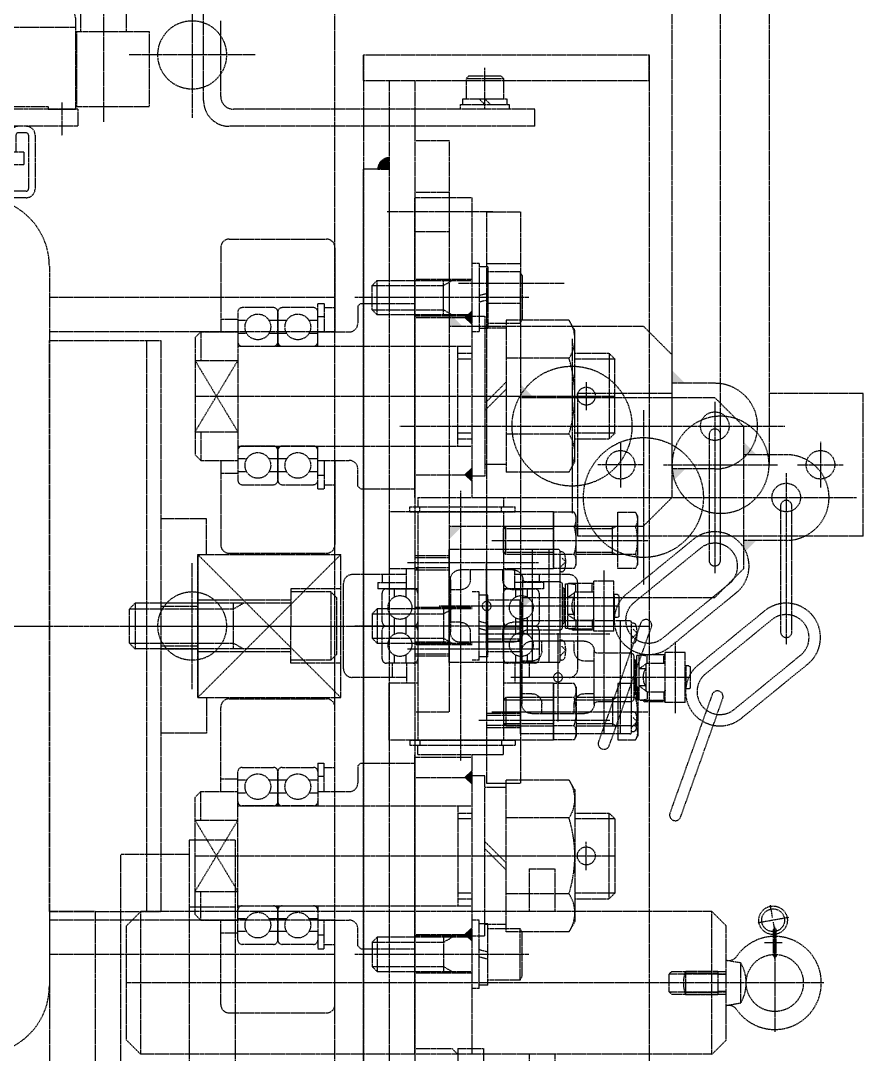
# Model space of a CAD drawing. Header units: millimetres. Extents: x -955179 to -912907, y 62798 to 154298.
# Drawn here: x -948316.7 to -948021.7, y 98045.1 to 98407.1 of the extents above; entities that cross this region are included whole.
import ezdxf

# ---------------------------------------------------------------- set-up
doc = ezdxf.new("R2010")
doc.units = ezdxf.units.MM
doc.header["$MEASUREMENT"] = 0
doc.linetypes.add('HIDDEN', pattern=[0.375, 0.25, -0.125])
doc.layers.add('CV', color=251, linetype='HIDDEN')

# ---------------------------------------------------------------- blocks, each defined once
blk = doc.blocks.new('LS_R')
at = {"layer": 'CV'}
for p, q in [((-47.2, 63.46), (-47.2, 125.14)), ((-57.75, 103.3), (-57.75, 119.7)), ((-57.25, 120.2), (-51.15, 120.2)), ((-54.2, 101.25), (-54.2, 122.1)), ((-50.65, 103.3), (-50.65, 119.7)), ((-43.75, 103.3), (-43.75, 119.7)), ((-37.15, 120.2), (-43.25, 120.2)), ((-40.2, 101.69), (-40.2, 121.81)), ((-36.65, 103.3), (-36.65, 119.7)), ((-50.65, 114.5), (-43.75, 114.5)), ((-43.75, 114.5), (-43.75, 108.5)), ((-59.77, 111.5), (-34.44, 111.5)), ((-50.65, 89.3), (-49.15, 108.5)), ((-50.65, 108.5), (-43.75, 108.5)), ((-43.75, 89.3), (-45.25, 108.5)), ((-57.25, 102.8), (-51.15, 102.8)), ((-37.15, 102.8), (-43.25, 102.8)), ((-50.65, 65.4), (-50.65, 89.3)), ((-43.75, 89.3), (-43.75, 65.4)), ((-27.2, 63.5), (-27.2, 89.3)), ((-27.2, 89.3), (-1, 89.3)), ((-1, 63.5), (-1, 89.3)), ((-43.75, 81.4), (-50.65, 81.4)), ((-27.2, 81.4), (-37.2, 81.4)), ((-53.5, 69.4), (-53.5, 77.4)), ((-40.2, 77.4), (-53.5, 77.4)), ((-40.2, 68.4), (-40.2, 78.4)), ((4.48, 73.4), (-61.88, 73.4)), ((-40.2, 69.4), (-53.5, 69.4)), ((-43.75, 65.4), (-50.65, 65.4)), ((-27.2, 65.4), (-37.2, 65.4)), ((-41.2, 4.8), (-41.2, 63.5)), ((-32, 63.5), (0, 63.5)), ((-28.7, -4.8), (-28.7, 63.5)), ((-27.2, 63.9), (-1, 63.9)), ((0, 53.9), (0, 63.5)), ((-35, -1.8), (-35, 60.5)), ((-2.35, 58.7), (9.31, 58.7)), ((-1, 4.8), (-1, 53.9)), ((-1, 53.9), (0, 53.9)), ((33.74, 29.35), (-37.52, 29.35)), ((-41.2, 4.8), (-35, 4.8)), ((-1, 4.8), (0, 4.8)), ((0, -4.8), (0, 4.8)), ((-2.35, 0), (9.31, 0)), ((-32, -4.8), (0, -4.8))]:
    blk.add_line(p, q, dxfattribs=at)
for centre, radius, start, end in [((-57.25, 119.7), 0.5, 90, 180), ((-51.15, 119.7), 0.5, 0, 90), ((-43.25, 119.7), 0.5, 90, 180), ((-37.15, 119.7), 0.5, 0, 90), ((-57.25, 103.3), 0.5, 180, 270), ((-51.15, 103.3), 0.5, 270, 0), ((-43.25, 103.3), 0.5, 180, 270), ((-37.15, 103.3), 0.5, 270, 0), ((-37.2, 78.4), 3, 90, 180), ((-37.2, 68.4), 3, 180, 270), ((-32, 60.5), 3, 90, 180), ((-32, -1.8), 3, 180, 270)]:
    blk.add_arc(centre, radius, start, end, dxfattribs=at)
blk = doc.blocks.new('A$C02EB7852')
at = {"layer": 'CV'}
for p, q in [((61.88, 70), (67.88, 70)), ((61.88, 70), (61.88, 0)), ((67.88, 70), (67.88, 0)), ((70.98, 55), (89.78, 55)), ((70.18, 51.9), (70.18, 49.1)), ((70.98, 52.7), (89.78, 52.7)), ((76.88, 51), (76.88, 19)), ((76.88, 51), (81.38, 51)), ((81.38, 51), (81.38, 19)), ((90.58, 51.9), (90.58, 18.1)), ((92.88, 51.9), (92.88, 18.1)), ((70.98, 48.3), (76.88, 48.3)), ((60.28, 43.5), (60.28, 26.5)), ((61.88, 43.5), (60.28, 43.5)), ((70.98, 46), (76.88, 46)), ((51.78, 41.5), (52.36, 42.51)), ((51.78, 41.5), (51.78, 28.5)), ((52.36, 42.51), (58.28, 42.51)), ((60.28, 42.7), (58.28, 42.7)), ((58.28, 42.7), (58.28, 27.3)), ((86.88, 41.5), (81.38, 41.5)), ((86.88, 41.5), (86.88, 28.5)), ((46.38, 37.75), (47.63, 39)), ((46.38, 37.75), (51.78, 37.75)), ((46.38, 37.75), (46.38, 32.25)), ((47.63, 39), (51.78, 39)), ((47.63, 39), (47.63, 31)), ((52.36, 38.75), (58.28, 38.75)), ((67.88, 39), (76.88, 39)), ((67.88, 37.75), (76.88, 37.75)), ((58.28, 35.54), (60.28, 36.07)), ((60.28, 34.46), (58.28, 33.93)), ((86.3, 35), (81.38, 35)), ((46.38, 32.25), (47.63, 31)), ((46.38, 32.25), (51.78, 32.25)), ((47.63, 31), (51.78, 31)), ((52.36, 31.25), (58.28, 31.25)), ((67.88, 32.25), (76.88, 32.25)), ((67.88, 31), (76.88, 31)), ((51.78, 28.5), (52.36, 27.49)), ((52.36, 27.49), (58.28, 27.49)), ((60.28, 27.3), (58.28, 27.3)), ((61.88, 26.5), (60.28, 26.5)), ((86.88, 28.5), (81.38, 28.5)), ((76.88, 24), (70.98, 24)), ((70.18, 20.9), (70.18, 18.1)), ((76.88, 21.7), (70.98, 21.7)), ((81.38, 19), (76.88, 19)), ((89.78, 17.3), (70.98, 17.3)), ((89.78, 15), (70.98, 15)), ((61.88, 0), (67.88, 0))]:
    blk.add_line(p, q, dxfattribs=at)
for centre, radius, start, end in [((70.98, 51.9), 3.1, 90, 180), ((89.78, 51.9), 3.1, 0, 90), ((70.98, 51.9), 0.8, 90, 180), ((89.78, 51.9), 0.8, 0, 90), ((70.98, 49.1), 3.1, 180, 270), ((70.98, 49.1), 0.8, 180, 270), ((55.1, 40.63), 3.32, 145.6158, 214.3842), ((77.49, 38.25), 9.39, 339.7438, 20.2562), ((64.2, 35), 12.42, 162.412, 197.588), ((77.49, 31.75), 9.39, 339.7438, 20.2562), ((55.1, 29.37), 3.32, 145.6158, 214.3842), ((70.98, 20.9), 3.1, 90, 180), ((70.98, 20.9), 0.8, 90, 180), ((70.98, 18.1), 3.1, 180, 270), ((70.98, 18.1), 0.8, 180, 270), ((89.78, 18.1), 3.1, 270, 0), ((89.78, 18.1), 0.8, 270, 0)]:
    blk.add_arc(centre, radius, start, end, dxfattribs=at)
blk.add_blockref('LS_R', (61.88, 5.65), dxfattribs=at)
blk = doc.blocks.new('A$C23425039')
at = {"rotation": 180}
blk.add_blockref('A$C02EB7852', (95.62, 130.79), dxfattribs=at)
blk = doc.blocks.new('A$C7D4C4506')
for p, q in [((-22.3, -7.1), (-3.9, -7.1)), ((-18.8, -10.6), (-18.8, -7.1)), ((-7.4, -10.6), (-7.4, -7.1)), ((-25.8, -29), (-25.8, -10.6)), ((-0.4, -10.6), (-0.4, -29)), ((-57.6, -28.55), (-57.6, -11.05)), ((-57.6, -11.05), (-50.6, -11.05)), ((-50.6, -28.55), (-50.6, -11.05)), ((-42, -11.8), (-50.6, -11.8)), ((-50.6, -12.13), (-50.1, -12.2)), ((-50.1, -14.8), (-50.1, -12.2)), ((-41.8, -11.84), (-44.3, -12.2)), ((-44.3, -14.8), (-44.3, -12.2)), ((-40.7, -12.05), (-41.5, -12.05)), ((-41.5, -27.55), (-41.5, -12.05)), ((-40.7, -27.55), (-40.7, -12.05)), ((-40.1, -13.6), (-39.6, -13.6)), ((-40.1, -13.6), (-40.1, -26)), ((-39.6, -12.3), (-39.6, -27.3)), ((-38.6, -11.3), (-26.8, -11.3)), ((-25.8, -14.1), (-22.3, -14.1)), ((-3.9, -14.1), (-0.4, -14.1)), ((-59.4, -16.3), (-59.4, -23.3)), ((-58.9, -15.8), (-57.8, -15.8)), ((-57.8, -15.8), (-57.8, -23.8)), ((-57.8, -17.1), (-57.6, -17.1)), ((-44.3, -14.8), (-50.1, -14.8)), ((-43.8, -15.16), (-43.8, -24.44)), ((-43.8, -15.16), (-41.5, -16.8)), ((-43.8, -16.8), (-41.5, -16.8)), ((-40.1, -14.8), (-40.7, -14.8)), ((-58.9, -23.8), (-57.8, -23.8)), ((-57.8, -22.5), (-57.6, -22.5)), ((-44.3, -24.8), (-50.1, -24.8)), ((-50.1, -24.8), (-50.1, -27.4)), ((-44.3, -24.8), (-44.3, -27.4)), ((-43.8, -22.8), (-41.5, -22.8)), ((-43.8, -24.44), (-41.5, -22.8)), ((-40.1, -24.8), (-40.7, -24.8)), ((-57.6, -28.55), (-50.6, -28.55)), ((-50.6, -27.47), (-50.1, -27.4)), ((-42, -27.8), (-50.6, -27.8)), ((-50.6, -28), (-42.95, -28)), ((-50.6, -28.3), (-43.47, -28.3)), ((-41.8, -27.76), (-44.3, -27.4)), ((-42.95, -28), (-43.47, -28.3)), ((-42.95, -28), (-42.95, -27.8)), ((-40.7, -27.55), (-41.5, -27.55)), ((-40.1, -26), (-39.6, -26)), ((-38.6, -28.3), (-26.8, -28.3)), ((-25.8, -25.5), (-22.3, -25.5)), ((-3.9, -25.5), (-0.4, -25.5)), ((-22.3, -32.5), (-3.9, -32.5)), ((-18.8, -32.5), (-18.8, -29)), ((-7.4, -32.5), (-7.4, -29))]:
    blk.add_line(p, q)
blk.add_circle((-13.1, -19.8), 1.57)
for centre, radius, start, end in [((-22.3, -10.6), 3.5, 90, 180.0001), ((-3.9, -10.6), 3.5, 360, 90), ((-26.8, -10.3), 1, 270, 359.9999), ((-22.3, -10.6), 3.5, 270, 359.9999), ((-3.9, -10.6), 3.5, 180, 270), ((-42, -12.3), 0.5, 360, 90), ((-38.6, -12.3), 1, 90, 180.0008), ((-58.9, -16.3), 0.5, 90, 180), ((-50.1, -15.3), 0.5, 90, 180), ((-44.3, -15.3), 0.5, 360, 90), ((-49.8, -19.8), 6.8, 331.9273, 28.0727), ((-58.9, -23.3), 0.5, 180, 270), ((-50.1, -24.3), 0.5, 180, 270), ((-44.3, -24.3), 0.5, 270, 360), ((-42, -27.3), 0.5, 270, 360), ((-38.6, -27.3), 1, 180.0001, 270), ((-26.8, -29.3), 1, 360, 90), ((-22.3, -29), 3.5, 360, 90), ((-3.9, -29), 3.5, 90, 180.0001), ((-22.3, -29), 3.5, 180, 270), ((-3.9, -29), 3.5, 270, 359.9999)]:
    blk.add_arc(centre, radius, start, end)
at = {"layer": 'CV'}
for p, q in [((-13.1, -35.22), (-13.1, -4.28)), ((-54.1, -7.3), (-54.1, -32.3))]:
    blk.add_line(p, q, dxfattribs=at)
blk = doc.blocks.new('A$C24162613')
at = {"layer": 'CV'}
blk.add_hatch(color=256, dxfattribs=at).paths.add_polyline_path([(-1714, 2519), (-1710, 2519), (-1710, 2515, -0.414214)])
for p, q in [((-1595, 2547.75, 0), (-1595, 2682.56, 0)), ((-1425, 2671.2, 0), (-1425, 2427, 0)), ((-1425, 2671.2, 0), (-1425, 2427, 0)), ((-1536.71, 2665.59, 0), (-1517.73, 2642.36, 0)), ((-1539.8, 2663.06, 0), (-1520.82, 2639.83, 0)), ((-1620, 2522.75), (-1620, 2657.56)), ((-1610, 2658, 0), (-1610, 2643, 0)), ((-1603.57, 2658, 0), (-1543.48, 2658, 0)), ((-1548, 2660, 0), (-1592, 2660, 0)), ((-1580, 2658, 0), (-1580, 2643, 0)), ((-1447.9, 2658.77, 0), (-1446.01, 2648.04, 0)), ((-1592, 2656, 0), (-1548, 2656, 0)), ((-1441.59, 2654.35, 0), (-1446.34, 2653.52, 0)), ((-1433.51, 2654, 0), (-1444.73, 2654, 0)), ((-1434.51, 2654.5, 0), (-1443.51, 2654.5, 0)), ((-1434.51, 2653.5, 0), (-1443.51, 2653.5, 0)), ((-1442.2, 2654, 0), (-1407.8, 2654, 0)), ((-1439.01, 2656.59, 0), (-1439.01, 2650.27, 0)), ((-1555.29, 2650.41, 0), (-1536.31, 2627.18, 0)), ((-1552.2, 2652.94, 0), (-1533.21, 2629.71, 0)), ((-1447.92, 2653.24, 0), (-1452.32, 2652.46, 0)), ((-1630, 2633, 0), (-1620, 2643, 0)), ((-1620, 2643, 0), (-1570, 2643, 0)), ((-1560, 2633, 0), (-1570, 2643, 0)), ((-1561.71, 2640.59), (-1542.73, 2617.36)), ((-1433, 2637, 0), (-1432.12, 2642, 0)), ((-1432.12, 2642, 0), (-1417.88, 2642, 0)), ((-1417.88, 2642, 0), (-1417, 2637, 0)), ((-1564.8, 2638.06), (-1545.82, 2614.83)), ((-1483.15, 2621.05, 0), (-1524.61, 2635.8, 0)), ((-1450, 2632, 0), (-1445, 2637, 0)), ((-1405, 2637, 0), (-1445, 2637, 0)), ((-1417, 2637, 0), (-1433, 2637, 0)), ((-1429.03, 2618, 0), (-1429.03, 2637, 0)), ((-1428.23, 2617, 0), (-1428.23, 2637, 0)), ((-1428, 2637, 0), (-1428, 2634, 0)), ((-1422, 2637, 0), (-1422, 2634, 0)), ((-1421.83, 2617, 0), (-1421.83, 2637, 0)), ((-1421.03, 2618, 0), (-1421.03, 2637, 0)), ((-1400, 2632, 0), (-1405, 2637, 0)), ((-1635, 2633), (-1635, 2618)), ((-1630, 2565, 0), (-1630, 2633, 0)), ((-1628.57, 2633), (-1568.48, 2633)), ((-1573, 2635), (-1617, 2635)), ((-1605, 2633), (-1605, 2618)), ((-1560, 2565, 0), (-1560, 2633, 0)), ((-1525.95, 2632.03, 0), (-1484.5, 2617.28, 0)), ((-1450, 2632, 0), (-1450, 2568, 0)), ((-1400, 2632, 0), (-1450, 2632, 0)), ((-1429, 2634, 0), (-1421, 2634, 0)), ((-1429, 2634, 0), (-1429, 2622.68, 0)), ((-1428.32, 2634, 0), (-1428.32, 2622.68, 0)), ((-1421.68, 2634, 0), (-1421.68, 2622.68, 0)), ((-1421, 2622.68, 0), (-1421, 2634, 0)), ((-1400, 2632, 0), (-1400, 2568, 0)), ((-1617, 2631), (-1573, 2631)), ((-1580.29, 2625.41), (-1561.31, 2602.18)), ((-1577.2, 2627.94), (-1558.21, 2604.71)), ((-1532, 2624.4, 0), (-1532, 2561.48, 0)), ((-1429, 2622.68, 0), (-1421, 2622.68, 0)), ((-1655, 2608), (-1645, 2618)), ((-1645, 2618), (-1595, 2618)), ((-1585, 2608), (-1595, 2618)), ((-1428.23, 2617, 0), (-1429.03, 2618, 0)), ((-1421.03, 2618, 0), (-1421.83, 2617, 0)), ((-1421.83, 2617, 0), (-1428.23, 2617, 0)), ((-1550, 2559), (-1550, 2610.13)), ((-1508.15, 2596.05), (-1549.61, 2610.8)), ((-1750, 2510), (-1750, 2610, 0)), ((-1741, 2610, 0), (-1750, 2610, 0)), ((-1750, 2610, 0), (-1201, 2610, 0)), ((-1741, 2510), (-1741, 2610, 0)), ((-1655, 2540), (-1655, 2608)), ((-1625.57, 2608, 0), (-1564.43, 2608, 0)), ((-1585, 2540), (-1585, 2608)), ((-1580, 2554.87), (-1580, 2609.68)), ((-1550.95, 2607.03), (-1509.5, 2592.28)), ((-1520, 2554.87), (-1520, 2609.68)), ((-1588.5, 2606), (-1589.82, 2605.24)), ((-1589.82, 2599), (-1589.82, 2605.24)), ((-1571.5, 2606), (-1588.5, 2606)), ((-1584.91, 2605.24), (-1584.91, 2599)), ((-1575.09, 2605.24), (-1575.09, 2599)), ((-1570.18, 2605.24), (-1571.5, 2606)), ((-1570.18, 2605.24), (-1570.18, 2599)), ((-1551.8, 2603.3, 0), (-1551.8, 2565, 0)), ((-1512.7, 2603.8, 0), (-1551.3, 2603.8, 0)), ((-1551, 2604.26, 0), (-1551, 2603.8, 0)), ((-1547.5, 2605.8, 0), (-1548.91, 2604.39, 0)), ((-1547.5, 2605.8, 0), (-1545.5, 2603.8, 0)), ((-1544, 2604.26, 0), (-1544, 2603.8, 0)), ((-1529.82, 2605.24), (-1528.5, 2606)), ((-1529.82, 2605.24), (-1529.82, 2599)), ((-1528.5, 2606), (-1511.5, 2606)), ((-1524.91, 2605.24), (-1524.91, 2599)), ((-1520, 2604.26, 0), (-1520, 2603.8, 0)), ((-1516.5, 2605.8, 0), (-1517.91, 2604.39, 0)), ((-1516.5, 2605.8, 0), (-1514.5, 2603.8, 0)), ((-1515.09, 2605.24), (-1515.09, 2599)), ((-1513, 2604.26, 0), (-1513, 2603.8, 0)), ((-1512.2, 2603.3, 0), (-1512.2, 2565, 0)), ((-1511.5, 2606), (-1510.18, 2605.24)), ((-1510.18, 2599), (-1510.18, 2605.24)), ((-1557, 2599.4), (-1557, 2536.48)), ((-1512.2, 2600, 0), (-1551.8, 2600, 0)), ((-1645.5, 2596), (-1643.5, 2598)), ((-1645.5, 2584), (-1645.5, 2596)), ((-1645.5, 2596), (-1615.5, 2596)), ((-1643.5, 2598), (-1643.5, 2584)), ((-1617.5, 2598), (-1643.5, 2598)), ((-1630.5, 2451), (-1630.5, 2598)), ((-1617.5, 2598), (-1615.5, 2596)), ((-1617.5, 2598), (-1617.5, 2584)), ((-1615.5, 2584), (-1615.5, 2596)), ((-1570.18, 2599), (-1589.82, 2599)), ((-1585, 2584.5), (-1585, 2599)), ((-1584.19, 2597.19), (-1585, 2598.6)), ((-1575, 2597.19), (-1585, 2597.19)), ((-1584.19, 2584.5), (-1584.19, 2597.19)), ((-1575.81, 2597.19), (-1575, 2598.6)), ((-1575.81, 2584.5), (-1575.81, 2597.19)), ((-1575, 2599), (-1575, 2584.5)), ((-1547.1, 2596.28, 0), (-1547.1, 2563.79, 0)), ((-1529.82, 2599), (-1510.18, 2599)), ((-1525, 2599), (-1525, 2584.5)), ((-1524.19, 2597.19), (-1525, 2598.6)), ((-1525, 2597.19), (-1515, 2597.19)), ((-1524.19, 2584.5), (-1524.19, 2597.19)), ((-1516.9, 2596.28, 0), (-1516.9, 2563.79, 0)), ((-1515.81, 2597.19), (-1515, 2598.6)), ((-1515.81, 2584.5), (-1515.81, 2597.19)), ((-1515, 2584.5), (-1515, 2599)), ((-1482.5, 2598), (-1484.5, 2596)), ((-1484.5, 2584), (-1484.5, 2596)), ((-1454.5, 2596), (-1484.5, 2596)), ((-1482.5, 2598), (-1482.5, 2584)), ((-1482.5, 2598), (-1456.5, 2598)), ((-1469.5, 2451), (-1469.5, 2598)), ((-1454.5, 2596), (-1456.5, 2598)), ((-1456.5, 2598), (-1456.5, 2584)), ((-1454.5, 2584), (-1454.5, 2596)), ((-1512.2, 2594.2, 0), (-1551.8, 2594.2, 0)), ((-1635.45, 2588), (-1625.63, 2588)), ((-1535, 2585), (-1565, 2585)), ((-1535, 2585), (-1550, 2585)), ((-1464.55, 2588), (-1474.37, 2588)), ((-1653.5, 2584), (-1657.06, 2581.94)), ((-1657.06, 2581.94), (-1657.06, 2560)), ((-1607.5, 2584), (-1653.5, 2584)), ((-1650.57, 2583), (-1589.43, 2583)), ((-1643.78, 2581.94), (-1643.78, 2560)), ((-1617.22, 2581.94), (-1617.22, 2560)), ((-1603.94, 2581.94), (-1607.5, 2584)), ((-1603.94, 2581.94), (-1603.94, 2560)), ((-1588.5, 2584.5), (-1589.82, 2583.74)), ((-1589.82, 2583.74), (-1589.82, 2576.5)), ((-1571.5, 2584.5), (-1588.5, 2584.5)), ((-1584.91, 2583.74), (-1584.91, 2576.5)), ((-1575.09, 2583.74), (-1575.09, 2576.5)), ((-1570.18, 2583.74), (-1571.5, 2584.5)), ((-1570.18, 2583.74), (-1570.18, 2576.5)), ((-1568, 2582), (-1568, 2563)), ((-1532, 2582), (-1532, 2563)), ((-1529.82, 2583.74), (-1528.5, 2584.5)), ((-1529.82, 2583.74), (-1529.82, 2576.5)), ((-1528.5, 2584.5), (-1511.5, 2584.5)), ((-1524.91, 2583.74), (-1524.91, 2576.5)), ((-1515.09, 2583.74), (-1515.09, 2576.5)), ((-1511.5, 2584.5), (-1510.18, 2583.74)), ((-1510.18, 2583.74), (-1510.18, 2576.5)), ((-1496.06, 2581.94), (-1492.5, 2584)), ((-1496.06, 2581.94), (-1496.06, 2560)), ((-1492.5, 2584), (-1446.5, 2584)), ((-1482.78, 2581.94), (-1482.78, 2560)), ((-1456.22, 2581.94), (-1456.22, 2560)), ((-1446.5, 2584), (-1442.94, 2581.94)), ((-1442.94, 2581.94), (-1442.94, 2560)), ((-1670, 2580.3, 0), (-1670, 2543.3, 0)), ((-1576.8, 2578.3), (-1576.8, 2540)), ((-1537.7, 2578.8), (-1576.3, 2578.8)), ((-1576, 2579.26), (-1576, 2578.8)), ((-1572.5, 2580.8), (-1573.91, 2579.39)), ((-1572.5, 2580.8), (-1570.5, 2578.8)), ((-1569, 2579.26), (-1569, 2578.8)), ((-1545, 2579.26), (-1545, 2578.8)), ((-1541.5, 2580.8), (-1542.91, 2579.39)), ((-1541.5, 2580.8), (-1539.5, 2578.8)), ((-1538, 2579.26), (-1538, 2578.8)), ((-1537.2, 2578.3), (-1537.2, 2540)), ((-1590, 2576.5), (-1590, 2519)), ((-1590, 2576.5), (-1570, 2576.5)), ((-1570.18, 2576.5), (-1589.82, 2576.5)), ((-1585, 2559.81), (-1585, 2576.5)), ((-1584.19, 2559), (-1584.19, 2576.5)), ((-1537.2, 2575), (-1576.8, 2575)), ((-1575.81, 2559), (-1575.81, 2576.5)), ((-1575, 2576.5), (-1575, 2559.81)), ((-1570, 2576.5), (-1570, 2559)), ((-1530, 2576.5), (-1530, 2559)), ((-1510, 2576.5), (-1530, 2576.5)), ((-1529.82, 2576.5), (-1510.18, 2576.5)), ((-1525, 2576.5), (-1525, 2559.81)), ((-1524.19, 2559), (-1524.19, 2576.5)), ((-1515.81, 2559), (-1515.81, 2576.5)), ((-1515, 2559.81), (-1515, 2576.5)), ((-1510, 2576.5), (-1510, 2519)), ((-1465, 2568, 0), (-1465, 2577, 0)), ((-1465, 2577, 0), (-1450, 2577, 0)), ((-1400, 2577, 0), (-1385, 2577, 0)), ((-1572.1, 2571.28), (-1572.1, 2538.79)), ((-1568, 2571.5), (-1565.2, 2571.5)), ((-1565.2, 2573), (-1565.2, 2563)), ((-1565.2, 2573), (-1563, 2573)), ((-1563, 2573), (-1563, 2559)), ((-1561.5, 2571.5), (-1551.5, 2571.5)), ((-1548.5, 2571.5), (-1538.5, 2571.5)), ((-1541.9, 2571.28), (-1541.9, 2538.79)), ((-1725, 2570, 0), (-1731, 2570, 0)), ((-1731, 2570, 0), (-1731, 2464.5, 0)), ((-1725, 2570, 0), (-1725, 2463, 0)), ((-1665, 2567.92, 0), (-1665, 2506.88, 0)), ((-1537.2, 2569.2), (-1576.8, 2569.2)), ((-1565.2, 2569), (-1563, 2569)), ((-1563, 2559), (-1563, 2570)), ((-1563, 2567.33), (-1560.11, 2567.33)), ((-1552.89, 2567.33), (-1550, 2567.33)), ((-1550, 2570), (-1550, 2559)), ((-1550, 2559), (-1550, 2570)), ((-1550, 2567.92), (-1550, 2506.88)), ((-1550, 2567.33), (-1547.11, 2567.33)), ((-1547.1, 2567.54, 0), (-1547.1, 2550.35, 0)), ((-1539.89, 2567.33), (-1537, 2567.33)), ((-1537, 2570), (-1537, 2559)), ((-1537, 2568), (-1532, 2568)), ((-1516.9, 2567.54, 0), (-1516.9, 2550.35, 0)), ((-1465, 2568, 0), (-1450, 2568, 0)), ((-1450, 2568, 0), (-1450, 2432, 0)), ((-1435, 2567.92, 0), (-1435, 2506.88, 0)), ((-1400, 2568, 0), (-1400, 2432, 0)), ((-1400, 2568, 0), (-1385, 2568, 0)), ((-1695, 2565, 0), (-1495, 2565, 0)), ((-1695, 2553, 0), (-1695, 2565, 0)), ((-1677, 2553, 0), (-1677, 2565, 0)), ((-1674, 2564.8, 0), (-1672.79, 2565.5, 0)), ((-1674, 2564.8, 0), (-1656, 2564.8, 0)), ((-1674, 2564.8, 0), (-1674, 2553.5, 0)), ((-1672.79, 2565.5, 0), (-1657.21, 2565.5, 0)), ((-1663, 2565, 0), (-1663, 2553, 0)), ((-1656, 2564.8, 0), (-1657.21, 2565.5, 0)), ((-1656, 2564.8, 0), (-1656, 2553.5, 0)), ((-1590, 2563.06), (-1591.75, 2563.06)), ((-1591.75, 2526.2), (-1591.75, 2563.06)), ((-1590, 2526.2), (-1590, 2563.06)), ((-1563, 2563), (-1570, 2563)), ((-1563, 2563.17), (-1560.11, 2563.17)), ((-1559, 2564.8), (-1557.79, 2565.5)), ((-1541, 2564.8), (-1559, 2564.8)), ((-1559, 2564.8), (-1559, 2553.5)), ((-1542.21, 2565.5), (-1557.79, 2565.5)), ((-1552.89, 2563.17), (-1550, 2563.17)), ((-1512.2, 2565, 0), (-1551.8, 2565, 0)), ((-1550, 2563.17), (-1547.11, 2563.17)), ((-1549.6, 2565, 0), (-1549.6, 2553, 0)), ((-1548.85, 2565, 0), (-1548.85, 2553, 0)), ((-1545.35, 2565, 0), (-1545.35, 2553, 0)), ((-1544.6, 2565, 0), (-1544.6, 2553, 0)), ((-1541, 2564.8), (-1542.21, 2565.5)), ((-1541, 2564.8), (-1541, 2553.5)), ((-1539.89, 2563.17), (-1537, 2563.17)), ((-1537, 2563), (-1530, 2563)), ((-1519.4, 2565, 0), (-1519.4, 2553, 0)), ((-1518.65, 2565, 0), (-1518.65, 2553, 0)), ((-1515.15, 2565, 0), (-1515.15, 2553, 0)), ((-1514.4, 2565, 0), (-1514.4, 2553, 0)), ((-1510, 2563.06), (-1508.25, 2563.06)), ((-1510, 2526.2), (-1510, 2563.06)), ((-1508.25, 2526.2), (-1508.25, 2563.06)), ((-1495, 2553, 0), (-1495, 2565, 0)), ((-1444, 2564.8, 0), (-1442.79, 2565.5, 0)), ((-1426, 2564.8, 0), (-1444, 2564.8, 0)), ((-1444, 2564.8, 0), (-1444, 2553.5, 0)), ((-1427.21, 2565.5, 0), (-1442.79, 2565.5, 0)), ((-1426, 2564.8, 0), (-1427.21, 2565.5, 0)), ((-1426, 2564.8, 0), (-1426, 2553.5, 0)), ((-1734.6, 2544.8, 0), (-1734.6, 2560.2, 0)), ((-1734.6, 2560.2, 0), (-1732.6, 2560.2, 0)), ((-1732.6, 2544, 0), (-1732.6, 2561, 0)), ((-1732.6, 2561, 0), (-1731, 2561, 0)), ((-1731, 2561, 0), (-1731, 2544, 0)), ((-1657.06, 2560), (-1603.94, 2560)), ((-1654.45, 2552.5), (-1654.45, 2560)), ((-1635.5, 2560), (-1628, 2552.5)), ((-1633, 2560), (-1625.5, 2552.5)), ((-1606.55, 2560), (-1606.55, 2552.5)), ((-1575, 2559.81), (-1585, 2559.81)), ((-1584.19, 2559), (-1585, 2559.81)), ((-1575, 2559.81), (-1575.81, 2559)), ((-1525, 2559.81), (-1515, 2559.81)), ((-1525, 2559.81), (-1524.19, 2559)), ((-1515.81, 2559), (-1515, 2559.81)), ((-1442.94, 2560), (-1496.06, 2560)), ((-1493.45, 2560), (-1493.45, 2552.5)), ((-1467, 2560), (-1474.5, 2552.5)), ((-1464.5, 2560), (-1472, 2552.5)), ((-1445.55, 2552.5), (-1445.55, 2560)), ((-1741.8, 2559, 0), (-1742.6, 2558.2, 0)), ((-1742.6, 2558.2, 0), (-1742.6, 2546.8, 0)), ((-1741.8, 2546, 0), (-1741.8, 2559, 0)), ((-1741.8, 2559, 0), (-1734.6, 2559, 0)), ((-1595, 2559), (-1591.75, 2559)), ((-1595, 2529), (-1595, 2559)), ((-1590, 2558.3), (-1591.75, 2558.3)), ((-1590, 2559), (-1510, 2559)), ((-1575.81, 2559), (-1584.19, 2559)), ((-1551.5, 2559), (-1561.5, 2559)), ((-1538.5, 2559), (-1548.5, 2559)), ((-1524.19, 2559), (-1515.81, 2559)), ((-1510, 2558.3), (-1508.25, 2558.3)), ((-1505, 2559), (-1508.25, 2559)), ((-1505, 2529), (-1505, 2559)), ((-1731, 2552.5, 0), (-1745.6, 2552.5, 0)), ((-1732.6, 2554.5, 0), (-1734.6, 2552.5, 0)), ((-1732.6, 2552.5, 0), (-1734.6, 2550.5, 0)), ((-1695, 2555.3), (-1695, 2518.3)), ((-1695, 2553, 0), (-1495, 2553, 0)), ((-1675.75, 2553.5, 0), (-1654.25, 2553.5, 0)), ((-1675.75, 2553.5, 0), (-1675.75, 2550.5, 0)), ((-1665.8, 2550.5, 0), (-1666.61, 2553.5, 0)), ((-1664.2, 2553.5, 0), (-1663.39, 2550.5, 0)), ((-1658.5, 2548), (-1658.5, 2552.5)), ((-1658.5, 2552.5), (-1602.5, 2552.5)), ((-1654.25, 2553.5, 0), (-1654.25, 2550.5, 0)), ((-1602.5, 2552.5), (-1602.5, 2548)), ((-1539.25, 2553.5), (-1560.75, 2553.5)), ((-1560.75, 2553.5), (-1560.75, 2550.5)), ((-1550.8, 2553.5), (-1551.61, 2550.5)), ((-1549.2, 2550.5), (-1548.39, 2553.5)), ((-1539.25, 2553.5), (-1539.25, 2550.5)), ((-1497.5, 2552.5), (-1497.5, 2548)), ((-1441.5, 2552.5), (-1497.5, 2552.5)), ((-1424.25, 2553.5, 0), (-1445.75, 2553.5, 0)), ((-1445.75, 2553.5, 0), (-1445.75, 2550.5, 0)), ((-1441.5, 2548), (-1441.5, 2552.5)), ((-1435.8, 2553.5, 0), (-1436.61, 2550.5, 0)), ((-1434.2, 2550.5, 0), (-1433.39, 2553.5, 0)), ((-1424.25, 2553.5, 0), (-1424.25, 2550.5, 0)), ((-1677, 2550.5, 0), (-1653, 2550.5, 0)), ((-1677, 2550.5, 0), (-1677, 2548, 0)), ((-1653, 2550.5, 0), (-1653, 2548, 0)), ((-1538, 2550.5), (-1562, 2550.5)), ((-1562, 2550.5), (-1562, 2548)), ((-1538, 2550.5), (-1538, 2548)), ((-1423, 2550.5, 0), (-1447, 2550.5, 0)), ((-1447, 2550.5, 0), (-1447, 2548, 0)), ((-1423, 2550.5, 0), (-1423, 2548, 0)), ((-1402, 2543), (-1402, 2552)), ((-1402, 2552), (-1387, 2552)), ((-1742.6, 2546.8, 0), (-1741.8, 2546, 0)), ((-1734.6, 2546, 0), (-1741.8, 2546, 0)), ((-1595, 2548), (-1700, 2548)), ((-1700, 2548), (-1700, 2528)), ((-1671.5, 2528, 0), (-1671.5, 2548, 0)), ((-1671, 2514.75, 0), (-1671, 2548, 0)), ((-1659, 2548, 0), (-1659, 2514.75, 0)), ((-1658.5, 2548, 0), (-1658.5, 2528, 0)), ((-1658, 2528), (-1658, 2548)), ((-1648, 2466), (-1648, 2548)), ((-1645.5, 2543), (-1645.5, 2548)), ((-1643.5, 2548), (-1643.5, 2543)), ((-1617.5, 2548), (-1617.5, 2543)), ((-1615.5, 2543), (-1615.5, 2548)), ((-1613, 2466), (-1613, 2548)), ((-1603, 2528), (-1603, 2548)), ((-1556.5, 2548), (-1556.5, 2528)), ((-1556, 2548), (-1556, 2514.75)), ((-1544, 2514.75), (-1544, 2548)), ((-1543.5, 2528), (-1543.5, 2548)), ((-1400, 2548), (-1505, 2548)), ((-1504, 2548, 0), (-1504, 2528, 0)), ((-1497, 2528), (-1497, 2548)), ((-1487, 2466), (-1487, 2548)), ((-1484.5, 2543), (-1484.5, 2548)), ((-1482.5, 2548), (-1482.5, 2543)), ((-1456.5, 2548), (-1456.5, 2543)), ((-1454.5, 2543), (-1454.5, 2548)), ((-1452, 2466), (-1452, 2548)), ((-1442, 2528), (-1442, 2548)), ((-1441.5, 2548, 0), (-1441.5, 2528, 0)), ((-1441, 2548, 0), (-1441, 2514.75, 0)), ((-1429, 2514.75, 0), (-1429, 2548, 0)), ((-1428.5, 2528, 0), (-1428.5, 2548, 0)), ((-1732.6, 2544.8, 0), (-1734.6, 2544.8, 0)), ((-1731, 2544, 0), (-1732.6, 2544, 0)), ((-1613, 2543), (-1648, 2543)), ((-1597.33, 2544), (-1502.75, 2544)), ((-1572.1, 2542.54), (-1572.1, 2525.35)), ((-1541.9, 2542.54), (-1541.9, 2525.35)), ((-1487, 2543), (-1452, 2543)), ((-1400, 2543, 0), (-1402, 2541, 0)), ((-1402, 2543), (-1387, 2543)), ((-1720, 2540), (-1520, 2540)), ((-1720, 2528), (-1720, 2540)), ((-1702, 2528), (-1702, 2540)), ((-1688, 2540), (-1688, 2528)), ((-1669.25, 2538, 0), (-1671, 2541.03, 0)), ((-1659, 2538, 0), (-1671, 2538, 0)), ((-1669.25, 2513, 0), (-1669.25, 2538, 0)), ((-1660.75, 2538, 0), (-1659, 2541.03, 0)), ((-1660.75, 2513, 0), (-1660.75, 2538, 0)), ((-1537.2, 2540), (-1576.8, 2540)), ((-1574.6, 2540), (-1574.6, 2528)), ((-1573.85, 2540), (-1573.85, 2528)), ((-1570.35, 2540), (-1570.35, 2528)), ((-1569.6, 2540), (-1569.6, 2528)), ((-1554.25, 2538), (-1556, 2541.03)), ((-1556, 2538), (-1544, 2538)), ((-1554.25, 2513), (-1554.25, 2538)), ((-1545.75, 2538), (-1544, 2541.03)), ((-1545.75, 2513), (-1545.75, 2538)), ((-1544.4, 2540), (-1544.4, 2528)), ((-1543.65, 2540), (-1543.65, 2528)), ((-1540.15, 2540), (-1540.15, 2528)), ((-1539.4, 2540), (-1539.4, 2528)), ((-1520, 2528), (-1520, 2540)), ((-1439.25, 2538, 0), (-1441, 2541.03, 0)), ((-1441, 2538, 0), (-1429, 2538, 0)), ((-1439.25, 2513, 0), (-1439.25, 2538, 0)), ((-1430.75, 2538, 0), (-1429, 2541.03, 0)), ((-1430.75, 2513, 0), (-1430.75, 2538, 0)), ((-1402, 2528), (-1402, 2541, 0)), ((-1741, 2528), (-1272, 2528)), ((-1720, 2528), (-1520, 2528)), ((-1595, 2528), (-1700, 2528)), ((-1663, 2509), (-1663, 2528)), ((-1596.79, 2528), (-1603, 2528)), ((-1598, 2509), (-1598, 2528)), ((-1595, 2529), (-1591.75, 2529)), ((-1590, 2529.7), (-1591.75, 2529.7)), ((-1590, 2529), (-1510, 2529)), ((-1570, 2529), (-1570, 2519)), ((-1563, 2529), (-1563, 2515)), ((-1563, 2518), (-1563, 2529)), ((-1561.5, 2529), (-1551.5, 2529)), ((-1550, 2428), (-1550, 2529)), ((-1550, 2529), (-1550, 2518)), ((-1550, 2518), (-1550, 2529)), ((-1548.5, 2529), (-1538.5, 2529)), ((-1537, 2529), (-1537, 2518)), ((-1530, 2529), (-1530, 2519)), ((-1510, 2529.7), (-1508.25, 2529.7)), ((-1505, 2529), (-1508.25, 2529)), ((-1400, 2528), (-1505, 2528)), ((-1503.21, 2528), (-1497, 2528)), ((-1502, 2509), (-1502, 2528)), ((-1437, 2509), (-1437, 2528)), ((-1402, 2528), (-1399.5, 2528)), ((-1590, 2526.2), (-1591.75, 2526.2)), ((-1563, 2525), (-1570, 2525)), ((-1568, 2525), (-1568, 2506)), ((-1565.2, 2515), (-1565.2, 2525)), ((-1563, 2524.83), (-1560.11, 2524.83)), ((-1552.89, 2524.83), (-1550, 2524.83)), ((-1550, 2524.83), (-1547.11, 2524.83)), ((-1539.89, 2524.83), (-1537, 2524.83)), ((-1537, 2525), (-1530, 2525)), ((-1532, 2525), (-1532, 2506)), ((-1510, 2526.2), (-1508.25, 2526.2)), ((-1563, 2520.67), (-1560.11, 2520.67)), ((-1552.89, 2520.67), (-1550, 2520.67)), ((-1550, 2520.67), (-1547.11, 2520.67)), ((-1539.89, 2520.67), (-1537, 2520.67)), ((-1537, 2520), (-1532, 2520)), ((-1741, 2519), (-1281, 2519)), ((-1710, 2519), (-1714, 2519)), ((-1710, 2519), (-1710, 2510)), ((-1710, 2515), (-1710, 2519)), ((-1590, 2519), (-1570, 2519)), ((-1568, 2516.5), (-1565.2, 2516.5)), ((-1565.2, 2519), (-1563, 2519)), ((-1551.5, 2516.5), (-1561.5, 2516.5)), ((-1538.5, 2516.5), (-1548.5, 2516.5)), ((-1510, 2519), (-1530, 2519)), ((-1659, 2514.75, 0), (-1671, 2514.75, 0)), ((-1669.25, 2513, 0), (-1671, 2514.75, 0)), ((-1660.75, 2513, 0), (-1669.25, 2513, 0)), ((-1659, 2514.75, 0), (-1660.75, 2513, 0)), ((-1565.2, 2515), (-1563, 2515)), ((-1556, 2514.75), (-1544, 2514.75)), ((-1556, 2514.75), (-1554.25, 2513)), ((-1554.25, 2513), (-1545.75, 2513)), ((-1545.75, 2513), (-1544, 2514.75)), ((-1441, 2514.75, 0), (-1429, 2514.75, 0)), ((-1441, 2514.75, 0), (-1439.25, 2513, 0)), ((-1439.25, 2513, 0), (-1430.75, 2513, 0)), ((-1430.75, 2513, 0), (-1429, 2514.75, 0)), ((-1741, 2510), (-1750, 2510)), ((-1750, 2510), (-1386, 2510)), ((-1390, 2510), (-1710, 2510)), ((-1662, 2508), (-1663, 2509)), ((-1599, 2508), (-1598, 2509)), ((-1501, 2508), (-1502, 2509)), ((-1438, 2508), (-1437, 2509)), ((-1662, 2508), (-1656, 2508)), ((-1599, 2508), (-1605, 2508)), ((-1501, 2508), (-1495, 2508)), ((-1438, 2508), (-1444, 2508)), ((-1653, 2494), (-1653, 2505)), ((-1608, 2494), (-1608, 2505)), ((-1525, 2502), (-1575, 2502)), ((-1525, 2502), (-1575, 2452)), ((-1525, 2452), (-1575, 2502)), ((-1575, 2452), (-1575, 2502)), ((-1535, 2503), (-1565, 2503)), ((-1550, 2503), (-1565, 2503)), ((-1563, 2502), (-1563, 2484.5)), ((-1563, 2502), (-1563, 2484.5)), ((-1535, 2503), (-1550, 2503)), ((-1537, 2502), (-1537, 2484.5)), ((-1537, 2502), (-1537, 2484.5)), ((-1525, 2452), (-1525, 2502)), ((-1492, 2494), (-1492, 2505)), ((-1447, 2494), (-1447, 2505)), ((-1300, 2500), (-1800, 2500)), ((-1682.5, 2500), (-1653, 2500)), ((-1665, 2500), (-1665, 2400)), ((-1661.5, 2496.2), (-1661.5, 2500)), ((-1653, 2500), (-1653, 2400)), ((-1608, 2500), (-1578.5, 2500)), ((-1599.5, 2496.2), (-1599.5, 2500)), ((-1562, 2498.5), (-1560, 2500.5)), ((-1562, 2498.5), (-1560, 2500.5)), ((-1562, 2498.5), (-1538, 2498.5)), ((-1562, 2498.5), (-1538, 2498.5)), ((-1562, 2498.5), (-1562, 2484.5)), ((-1562, 2498.5), (-1562, 2484.5)), ((-1560, 2500.5), (-1540, 2500.5)), ((-1560, 2500.5), (-1540, 2500.5)), ((-1550, 2000), (-1550, 2500)), ((-1540, 2500.5), (-1538, 2498.5)), ((-1540, 2500.5), (-1538, 2498.5)), ((-1538, 2498.5), (-1538, 2484.5)), ((-1538, 2498.5), (-1538, 2484.5)), ((-1492, 2500), (-1521.5, 2500)), ((-1500.5, 2496.2), (-1500.5, 2500)), ((-1417.5, 2500), (-1447, 2500)), ((-1447, 2500), (-1447, 2400)), ((-1438.5, 2496.2), (-1438.5, 2500)), ((-1435, 2500), (-1435, 2400)), ((-1685.5, 2463), (-1685.5, 2497)), ((-1663, 2494), (-1663, 2496.2)), ((-1663, 2496.2), (-1653, 2496.2)), ((-1658.26, 2496.2), (-1658.26, 2494)), ((-1608, 2496.2), (-1598, 2496.2)), ((-1602.74, 2496.2), (-1602.74, 2494)), ((-1598, 2494), (-1598, 2496.2)), ((-1575.5, 2463), (-1575.5, 2497)), ((-1524.5, 2463), (-1524.5, 2497)), ((-1502, 2494), (-1502, 2496.2)), ((-1492, 2496.2), (-1502, 2496.2)), ((-1497.26, 2496.2), (-1497.26, 2494)), ((-1437, 2496.2), (-1447, 2496.2)), ((-1441.74, 2496.2), (-1441.74, 2494)), ((-1437, 2494), (-1437, 2496.2)), ((-1414.5, 2463), (-1414.5, 2497)), ((-1648, 2494), (-1663, 2494)), ((-1661.5, 2492.5), (-1661.5, 2481.5)), ((-1657, 2494), (-1657, 2490.9)), ((-1652.5, 2494), (-1652.5, 2490.9)), ((-1648, 2481.5), (-1648, 2492.5)), ((-1598, 2494), (-1613, 2494)), ((-1613, 2492.5), (-1613, 2481.5)), ((-1608.5, 2494), (-1608.5, 2490.9)), ((-1604, 2494), (-1604, 2490.9)), ((-1599.5, 2481.5), (-1599.5, 2492.5)), ((-1502, 2494), (-1487, 2494)), ((-1500.5, 2481.5), (-1500.5, 2492.5)), ((-1496, 2494), (-1496, 2490.9)), ((-1491.5, 2494), (-1491.5, 2490.9)), ((-1487, 2492.5), (-1487, 2481.5)), ((-1452, 2494), (-1437, 2494)), ((-1452, 2481.5), (-1452, 2492.5)), ((-1447.5, 2494), (-1447.5, 2490.9)), ((-1443, 2494), (-1443, 2490.9)), ((-1438.5, 2492.5), (-1438.5, 2481.5)), ((-1563, 2484.5), (-1550, 2484.5)), ((-1559, 2484.5), (-1559, 2452)), ((-1558, 2484.5), (-1558, 2430)), ((-1537, 2484.5), (-1550, 2484.5)), ((-1542, 2484.5), (-1542, 2430)), ((-1541, 2484.5), (-1541, 2452)), ((-1660, 2480), (-1648, 2480)), ((-1648, 2480), (-1660, 2480)), ((-1657, 2483.1), (-1657, 2480)), ((-1657, 2480), (-1657, 2476.9)), ((-1652.5, 2483.1), (-1652.5, 2480)), ((-1652.5, 2480), (-1652.5, 2476.9)), ((-1613, 2480), (-1601, 2480)), ((-1601, 2480), (-1613, 2480)), ((-1608.5, 2483.1), (-1608.5, 2480)), ((-1608.5, 2480), (-1608.5, 2476.9)), ((-1604, 2483.1), (-1604, 2480)), ((-1604, 2480), (-1604, 2476.9)), ((-1487, 2480), (-1499, 2480)), ((-1499, 2480), (-1487, 2480)), ((-1496, 2483.1), (-1496, 2480)), ((-1496, 2480), (-1496, 2476.9)), ((-1491.5, 2483.1), (-1491.5, 2480)), ((-1491.5, 2480), (-1491.5, 2476.9)), ((-1440, 2480), (-1452, 2480)), ((-1452, 2480), (-1440, 2480)), ((-1447.5, 2483.1), (-1447.5, 2480)), ((-1447.5, 2480), (-1447.5, 2476.9)), ((-1443, 2483.1), (-1443, 2480)), ((-1443, 2480), (-1443, 2476.9)), ((-1661.5, 2478.5), (-1661.5, 2467.5)), ((-1648, 2467.5), (-1648, 2478.5)), ((-1613, 2478.5), (-1613, 2467.5)), ((-1599.5, 2467.5), (-1599.5, 2478.5)), ((-1500.5, 2467.5), (-1500.5, 2478.5)), ((-1487, 2478.5), (-1487, 2467.5)), ((-1452, 2467.5), (-1452, 2478.5)), ((-1438.5, 2478.5), (-1438.5, 2467.5)), ((-1750, 2472.06), (-1750, 2427.94)), ((-1657, 2469.1), (-1657, 2466)), ((-1652.5, 2469.1), (-1652.5, 2466)), ((-1608.5, 2469.1), (-1608.5, 2466)), ((-1604, 2469.1), (-1604, 2466)), ((-1496, 2469.1), (-1496, 2466)), ((-1491.5, 2469.1), (-1491.5, 2466)), ((-1447.5, 2469.1), (-1447.5, 2466)), ((-1443, 2469.1), (-1443, 2466)), ((-1660, 2466), (-1601, 2466)), ((-1657.5, 2460), (-1657.5, 2466)), ((-1653, 2453), (-1653, 2466)), ((-1643, 2451), (-1643, 2466)), ((-1618, 2451), (-1643, 2466)), ((-1643, 2451), (-1618, 2466)), ((-1618, 2451), (-1618, 2466)), ((-1608, 2453), (-1608, 2466)), ((-1603.5, 2460), (-1603.5, 2466)), ((-1556, 2464.5), (-1558, 2467.96)), ((-1544, 2464.5), (-1542, 2467.96)), ((-1440, 2466), (-1499, 2466)), ((-1496.5, 2460), (-1496.5, 2466)), ((-1492, 2453), (-1492, 2466)), ((-1482, 2451), (-1482, 2466)), ((-1482, 2451), (-1457, 2466)), ((-1457, 2451), (-1482, 2466)), ((-1457, 2451), (-1457, 2466)), ((-1447, 2453), (-1447, 2466)), ((-1442.5, 2460), (-1442.5, 2466)), ((-1542, 2464.5), (-1558, 2464.5)), ((-1556, 2428), (-1556, 2464.5)), ((-1544, 2428), (-1544, 2464.5)), ((-1475, 2465, 0), (-1375, 2465, 0)), ((-1475, 2465, 0), (-1475, 2449, 0)), ((-1451.5, 2465, 0), (-1451.5, 2449, 0)), ((-1735.5, 2460, 0), (-1762, 2460, 0)), ((-1682.5, 2460), (-1653, 2460)), ((-1608, 2460), (-1578.5, 2460)), ((-1492, 2460), (-1521.5, 2460)), ((-1417.5, 2460), (-1447, 2460)), ((-1587.5, 2455), (-1587.5, 2439)), ((-1575, 2455), (-1587.5, 2455)), ((-1587.5, 2455), (-1587.5, 2439)), ((-1575, 2455), (-1587.5, 2455)), ((-1575, 2452), (-1575, 2455)), ((-1575, 2452), (-1575, 2455)), ((-1525, 2452), (-1525, 2455)), ((-1525, 2455), (-1512.5, 2455)), ((-1525, 2452), (-1525, 2455)), ((-1525, 2455), (-1512.5, 2455)), ((-1512.5, 2455), (-1512.5, 2439)), ((-1512.5, 2455), (-1512.5, 2439)), ((-1734, 2454, 0), (-1802, 2454, 0)), ((-1653, 2453), (-1643, 2453)), ((-1653, 2453), (-1651, 2451)), ((-1651, 2451), (-1610, 2451)), ((-1618, 2453), (-1608, 2453)), ((-1610, 2451), (-1608, 2453)), ((-1575, 2452), (-1558, 2452)), ((-1575, 2452), (-1525, 2452)), ((-1575, 2452), (-1558, 2452)), ((-1575, 2452), (-1525, 2452)), ((-1525, 2452), (-1575, 2452)), ((-1558, 2452), (-1558, 2439)), ((-1558, 2452), (-1558, 2439)), ((-1556.92, 2439), (-1556.92, 2452)), ((-1556.92, 2439), (-1556.92, 2452)), ((-1544, 2452), (-1525, 2452)), ((-1543.08, 2439), (-1543.08, 2452)), ((-1543.08, 2439), (-1543.08, 2452)), ((-1542, 2439), (-1542, 2452)), ((-1542, 2439), (-1542, 2452)), ((-1525, 2452), (-1542, 2452)), ((-1482, 2453), (-1492, 2453)), ((-1490, 2451), (-1492, 2453)), ((-1449, 2451), (-1490, 2451)), ((-1447, 2453), (-1457, 2453)), ((-1447, 2453), (-1449, 2451)), ((-1772.06, 2450), (-1727.94, 2450)), ((-1527.94, 2450), (-1572.06, 2450)), ((-1475, 2449, 0), (-1375, 2449, 0)), ((-1470, 2449, 0), (-1470, 2425, 0)), ((-1650, 2400), (-1650, 2439)), ((-1650, 2439), (-1450, 2439)), ((-1650, 2400), (-1650, 2439)), ((-1650, 2439), (-1450, 2439)), ((-1450, 2400), (-1450, 2439)), ((-1450, 2400), (-1450, 2439)), ((-1650, 2434), (-1450, 2434)), ((-1650, 2434), (-1450, 2434)), ((-1558, 2430), (-1542, 2430)), ((-1558, 2430), (-1556, 2428)), ((-1558, 2430), (-1556, 2428)), ((-1558, 2430), (-1542, 2430)), ((-1544, 2428), (-1542, 2430)), ((-1544, 2428), (-1542, 2430)), ((-1445, 2427, 0), (-1450, 2432, 0)), ((-1400, 2432, 0), (-1450, 2432, 0)), ((-1405, 2427, 0), (-1400, 2432, 0)), ((-1544, 2428), (-1556, 2428)), ((-1544, 2428), (-1556, 2428)), ((-1405, 2427, 0), (-1445, 2427, 0)), ((-1380, 2425, 0), (-1470, 2425, 0)), ((-1450, 2416), (-1317, 2416)), ((-1450, 2416), (-1450, 2400)), ((-1676, 2400), (-1424, 2400)), ((-1676, 2400), (-1424, 2400)), ((-1450, 2400), (-1650, 2400)), ((-1450, 2400), (-1650, 2400)), ((-1550, 2391.91), (-1550, 2400)), ((-1550, 2100), (-1550, 2400)), ((-1550, 2391.91), (-1550, 2400)), ((-1550, 2100), (-1550, 2400)), ((-1450, 2400), (-1317, 2400))]:
    blk.add_line(p, q, dxfattribs=at)
for centre, radius in [((-1595, 2658, 0), 5), ((-1425, 2654, 0), 10), ((-1446.96, 2653.41, 0), 5), ((-1446.96, 2653.41, 0), 4), ((-1443.51, 2654, 0), 0.5), ((-1434.51, 2654, 0), 0.5), ((-1620, 2633), 5), ((-1595, 2608, 0), 21), ((-1620, 2583), 21), ((-1630.5, 2588), 3.15), ((-1469.5, 2588), 3.15), ((-1556.5, 2565.25), 4.17), ((-1543.5, 2565.25), 4.17), ((-1556.5, 2522.75), 4.17), ((-1543.5, 2522.75), 4.17), ((-1654.75, 2487), 4.5), ((-1606.25, 2487), 4.5), ((-1493.75, 2487), 4.5), ((-1445.25, 2487), 4.5), ((-1654.75, 2473), 4.5), ((-1606.25, 2473), 4.5), ((-1493.75, 2473), 4.5), ((-1445.25, 2473), 4.5), ((-1750, 2450), 12), ((-1550, 2450), 12)]:
    blk.add_circle(centre, radius, dxfattribs=at)
for centre, radius, start, end in [((-1595, 2658, 0), 15, 0, 180), ((-1546, 2658, 0), 12, 36.1176, 219.2505), ((-1425, 2654, 0), 16.3, 304.5504, 235.4496), ((-1546, 2658, 0), 8, 39.2505, 219.2505), ((-1592, 2658, 0), 2, 90, 270), ((-1548, 2658, 0), 2, 270, 90), ((-1620, 2633), 15, 0, 180), ((-1571, 2633), 12, 36.1176, 219.2505), ((-1527.02, 2634.77, 0), 12, 219.2505, 42.3835), ((-1425, 2630.33, 0), 13.67, 58.6131, 121.3869), ((-1571, 2633), 8, 39.2505, 219.2505), ((-1527.02, 2634.77, 0), 8, 219.2505, 39.2505), ((-1436.06, 2637.94, 0), 3.2, 342.9313, 55.4496), ((-1413.94, 2637.94, 0), 3.2, 124.5504, 197.0687), ((-1525.28, 2633.91, 0), 2, 70.413, 250.413), ((-1617, 2633), 2, 90, 270), ((-1573, 2633), 2, 270, 90), ((-1483.82, 2619.16, 0), 2, 250.413, 70.413), ((-1425, 2634.16, 0), 12.16, 250.7991, 289.2009), ((-1552.02, 2609.77), 12, 219.2505, 42.3835), ((-1552.02, 2609.77), 8, 219.2505, 39.2505), ((-1550.28, 2608.91), 2, 70.413, 250.413), ((-1587.36, 2601.66), 4.34, 55.591, 124.409), ((-1580, 2588.96), 17, 73.2199, 106.7801), ((-1572.64, 2601.66), 4.34, 55.591, 124.409), ((-1551.3, 2603.3, 0), 0.5, 89.9999, 179.9989), ((-1549.7, 2604.26, 0), 1.3, 102.333, 180), ((-1547.5, 2594.2, 0), 11.6, 77.6671, 102.333), ((-1545.3, 2604.26, 0), 1.3, 0, 77.6671), ((-1527.36, 2601.66), 4.34, 55.591, 124.409), ((-1520, 2588.96), 17, 73.2199, 106.7801), ((-1518.7, 2604.26, 0), 1.3, 102.333, 180), ((-1516.5, 2594.2, 0), 11.6, 77.6671, 102.333), ((-1512.64, 2601.66), 4.34, 55.591, 124.409), ((-1514.3, 2604.26, 0), 1.3, 0, 77.6671), ((-1512.7, 2603.3, 0), 0.5, 0.0007, 89.9999), ((-1508.82, 2594.16), 2, 250.413, 70.413), ((-1565, 2582), 3, 90, 180), ((-1535, 2582), 3, 0, 90), ((-1650.42, 2572.25), 11.75, 55.591, 124.409), ((-1630.18, 2538), 46, 90.4002, 107.1986), ((-1630.82, 2538), 46, 72.8014, 89.5998), ((-1610.58, 2572.25), 11.75, 55.591, 124.409), ((-1587.36, 2580.16), 4.34, 55.591, 124.409), ((-1579.88, 2567.5), 17, 90.4002, 107.1986), ((-1580.12, 2567.5), 17, 72.8014, 89.5998), ((-1572.64, 2580.16), 4.34, 55.591, 124.409), ((-1527.36, 2580.16), 4.34, 55.591, 124.409), ((-1519.88, 2567.5), 17, 90.4002, 107.1986), ((-1520.12, 2567.5), 17, 72.8014, 89.5998), ((-1512.64, 2580.16), 4.34, 55.591, 124.409), ((-1489.42, 2572.25), 11.75, 55.591, 124.409), ((-1469.18, 2538), 46, 90.4002, 107.1986), ((-1469.82, 2538), 46, 72.8014, 89.5998), ((-1449.58, 2572.25), 11.75, 55.591, 124.409), ((-1576.3, 2578.3), 0.5, 89.9999, 179.9989), ((-1574.7, 2579.26), 1.3, 102.333, 180), ((-1572.5, 2569.2), 11.6, 77.6671, 102.333), ((-1570.3, 2579.26), 1.3, 0, 77.6671), ((-1543.7, 2579.26), 1.3, 102.333, 180), ((-1541.5, 2569.2), 11.6, 77.6671, 102.333), ((-1539.3, 2579.26), 1.3, 0, 77.6671), ((-1537.7, 2578.3), 0.5, 0.0007, 89.9999), ((-1561.5, 2570), 1.5, 90, 180), ((-1551.5, 2570), 1.5, 0, 90), ((-1548.5, 2570), 1.5, 90, 180), ((-1538.5, 2570), 1.5, 0, 90), ((-1561.5, 2560.5), 1.5, 180, 270), ((-1551.5, 2560.5), 1.5, 270, 0), ((-1548.5, 2560.5), 1.5, 180, 270), ((-1538.5, 2560.5), 1.5, 270, 0), ((-1561.5, 2527.5), 1.5, 90, 180), ((-1551.5, 2527.5), 1.5, 0, 90), ((-1548.5, 2527.5), 1.5, 90, 180), ((-1538.5, 2527.5), 1.5, 0, 90), ((-1710, 2519), 4, 180, 270), ((-1561.5, 2518), 1.5, 180, 270), ((-1551.5, 2518), 1.5, 270, 0), ((-1548.5, 2518), 1.5, 180, 270), ((-1538.5, 2518), 1.5, 270, 0), ((-1656, 2505), 3, 0, 90), ((-1605, 2505), 3, 90, 180), ((-1565, 2506), 3, 180, 270), ((-1535, 2506), 3, 270, 0), ((-1495, 2505), 3, 0, 90), ((-1444, 2505), 3, 90, 180), ((-1682.5, 2497), 3, 90, 180), ((-1578.5, 2497), 3, 0, 90), ((-1521.5, 2497), 3, 90, 180), ((-1417.5, 2497), 3, 0, 90), ((-1660, 2492.5), 1.5, 90, 180), ((-1649.5, 2492.5), 1.5, 0, 90), ((-1611.5, 2492.5), 1.5, 90, 180), ((-1601, 2492.5), 1.5, 0, 90), ((-1499, 2492.5), 1.5, 90, 180), ((-1488.5, 2492.5), 1.5, 0, 90), ((-1450.5, 2492.5), 1.5, 90, 180), ((-1440, 2492.5), 1.5, 0, 90), ((-1660, 2481.5), 1.5, 180, 270), ((-1660, 2478.5), 1.5, 90, 180), ((-1649.5, 2481.5), 1.5, 270, 0), ((-1649.5, 2478.5), 1.5, 0, 90), ((-1611.5, 2481.5), 1.5, 180, 270), ((-1611.5, 2478.5), 1.5, 90, 180), ((-1601, 2481.5), 1.5, 270, 0), ((-1601, 2478.5), 1.5, 0, 90), ((-1499, 2481.5), 1.5, 180, 270), ((-1499, 2478.5), 1.5, 90, 180), ((-1488.5, 2481.5), 1.5, 270, 0), ((-1488.5, 2478.5), 1.5, 0, 90), ((-1450.5, 2481.5), 1.5, 180, 270), ((-1450.5, 2478.5), 1.5, 90, 180), ((-1440, 2481.5), 1.5, 270, 0), ((-1440, 2478.5), 1.5, 0, 90), ((-1660, 2467.5), 1.5, 180, 270), ((-1649.5, 2467.5), 1.5, 270, 0), ((-1611.5, 2467.5), 1.5, 180, 270), ((-1601, 2467.5), 1.5, 270, 0), ((-1499, 2467.5), 1.5, 180, 270), ((-1488.5, 2467.5), 1.5, 270, 0), ((-1450.5, 2467.5), 1.5, 180, 270), ((-1440, 2467.5), 1.5, 270, 0), ((-1735.5, 2464.5, 0), 4.5, 270, 0), ((-1734, 2463, 0), 9, 270, 0), ((-1682.5, 2463), 3, 180, 270), ((-1578.5, 2463), 3, 270, 0), ((-1521.5, 2463), 3, 180, 270), ((-1417.5, 2463), 3, 270, 0), ((-1676, 2376), 24, 90, 180), ((-1676, 2376), 24, 90, 180), ((-1424, 2376), 24, 0, 90), ((-1424, 2376), 24, 0, 90)]:
    blk.add_arc(centre, radius, start, end, dxfattribs=at)
for points in [[(-1614.58, 2643, 0), (-1610, 2643, 0), (-1610, 2647.58, 0)], [(-1575.42, 2643, 0), (-1580, 2643, 0), (-1580, 2647.58, 0)], [(-1639.58, 2618), (-1635, 2618), (-1635, 2622.58)], [(-1600.42, 2618), (-1605, 2618), (-1605, 2622.58)], [(-1634.58, 2565, 0), (-1630, 2565, 0), (-1630, 2569.58, 0)], [(-1555.42, 2565, 0), (-1560, 2565, 0), (-1560, 2569.58, 0)], [(-1660.57, 2548), (-1658, 2548), (-1658, 2545.17)], [(-1655.43, 2548), (-1658, 2548), (-1658, 2545.17)], [(-1605.57, 2548), (-1603, 2548), (-1603, 2545.17)], [(-1600.43, 2548), (-1603, 2548), (-1603, 2545.17)], [(-1499.57, 2548), (-1497, 2548), (-1497, 2545.17)], [(-1494.43, 2548), (-1497, 2548), (-1497, 2545.17)], [(-1444.57, 2548), (-1442, 2548), (-1442, 2545.17)], [(-1439.43, 2548), (-1442, 2548), (-1442, 2545.17)], [(-1659.58, 2540), (-1655, 2540), (-1655, 2544.58)], [(-1580.42, 2540), (-1585, 2540), (-1585, 2544.58)]]:
    blk.add_solid(points, dxfattribs=at)
at = {"layer": 'CV', "xscale": -1, "rotation": 89.99999999999993}
for p in [(-1551.8, 2565, 0), (-1576.8, 2540)]:
    blk.add_blockref('A$C7D4C4506', p, dxfattribs=at)
at = {"layer": 'CV', "rotation": 180}
blk.add_blockref('A$C23425039', (-1697.26, 2470.79, 0), dxfattribs=at)
blk = doc.blocks.new('A$C3AB50FED')
at = {"layer": 'CV'}
for p, q in [((16.94, 629.76), (16.94, 729.76)), ((16.94, 729.76), (66.94, 729.76)), ((66.94, 696.76), (66.94, 729.76)), ((41.94, 706.76, 0), (41.94, 722.76, 0)), ((49.94, 714.76, 0), (33.94, 714.76, 0)), ((41.94, 699.76), (41.94, 659.76)), ((241.94, 696.76, -0.04), (41.94, 696.76)), ((21.94, 679.76), (258.94, 679.76, -0.04)), ((21.94, 679.76), (61.94, 679.76)), ((241.94, 662.76, -0.04), (41.94, 662.76)), ((66.94, 629.76), (66.94, 662.76)), ((41.94, 652.76, 0), (41.94, 636.76, 0)), ((49.94, 644.76, 0), (33.94, 644.76, 0)), ((16.94, 629.76), (66.94, 629.76)), ((16.94, 629.76), (66.94, 629.76))]:
    blk.add_line(p, q, dxfattribs=at)
for centre in [(41.94, 714.76, 0), (41.94, 644.76, 0)]:
    blk.add_circle(centre, 5, dxfattribs=at)
for start, end in [(90, 270), (270, 90)]:
    blk.add_arc((41.94, 679.76), 17, start, end, dxfattribs=at)

msp = doc.modelspace()

# ---------------------------------------------------------------- block references
at = {"layer": 'CV', "rotation": 269.9999999999999}
msp.add_blockref('A$C24162613', (-950706.68, 96645.13), dxfattribs=at)
at = {"layer": 'CV', "color": 1, "rotation": 89.99999999999999}
msp.add_blockref('A$C3AB50FED', (-947391.92, 98209.66), dxfattribs=at)

doc.saveas('drawing.dxf')
